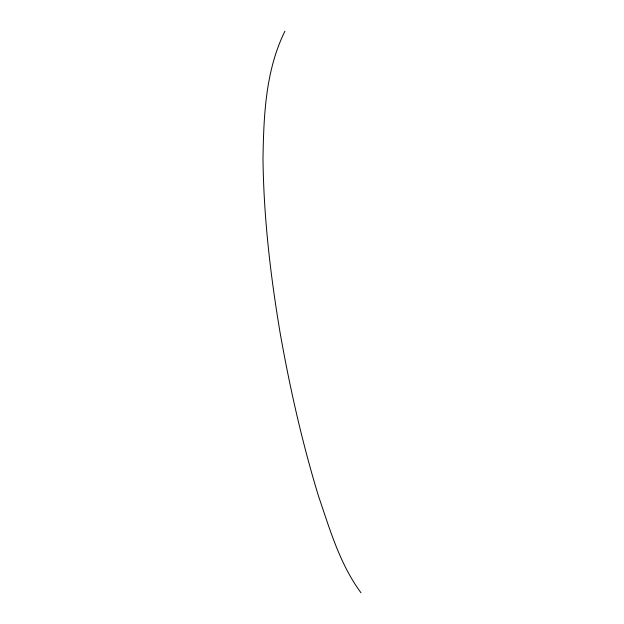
<?xml version="1.0" encoding="UTF-8"?>
<svg xmlns="http://www.w3.org/2000/svg" width="624" height="624" viewBox="0 0 624 624"><rect width="100%" height="100%" fill="white"/><g stroke="black" fill="none" stroke-linecap="round" stroke-linejoin="round"><path stroke-width="0.94" d="M284.918 31.2C265.512 70.481 263.749 115.268 262.993 158.262C263.624 216.653 270.379 274.771 280.028 332.303C289.778 387.598 302.141 442.463 318.529 496.189C329.87 529.402 339.869 564.213 361.007 592.8"/></g></svg>
